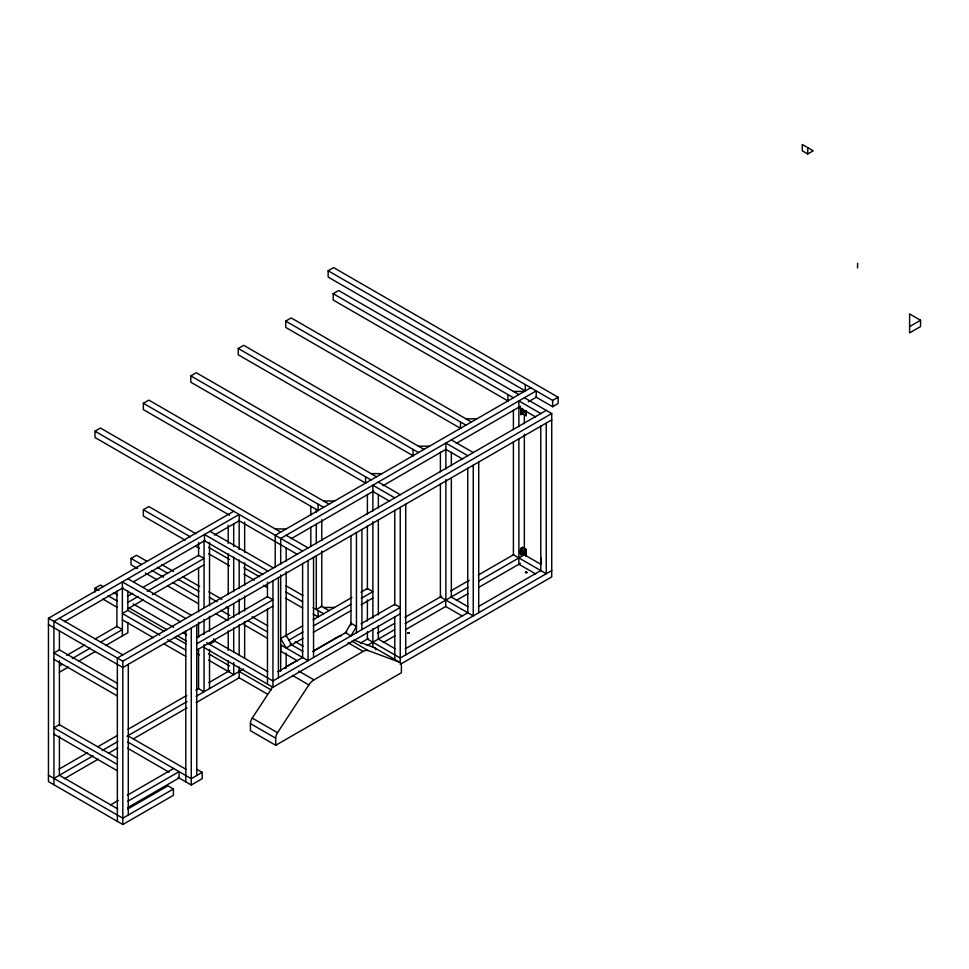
<?xml version="1.0" encoding="UTF-8"?>
<svg xmlns="http://www.w3.org/2000/svg" width="969" height="969" viewBox="0 0 969 969"><rect width="100%" height="100%" fill="white"/><g stroke="black" fill="none" stroke-linecap="round" stroke-linejoin="round"><path stroke-width="1.45" d="M127.726 809.042L167.928 785.835L173.415 788.996L173.415 795.319L122.821 824.522L48.45 781.583L48.45 618.246L233.699 511.293M239.173 549.411L239.173 514.454L53.925 621.408L53.937 784.745M302.607 657.503L302.607 563.377M318.111 616.938L318.111 610.615M318.111 510.506L318.111 504.183M365.567 483.107L365.567 476.784M372.871 511.123L372.871 485.215L394.771 497.86M413.024 455.709L413.024 449.386M460.481 428.31L460.481 421.987M507.926 400.912L507.926 394.589M525.271 384.584L525.271 390.907L328.152 277.098L328.152 270.775L333.627 267.614L558.12 397.229L558.12 403.552L552.645 406.714L535.675 396.915M524.35 397.75L551.736 413.557L551.736 576.894L400.245 664.346M807.734 153.962L802.259 150.801L802.259 144.478L813.209 150.801L807.734 153.962L807.734 147.639M857.517 267.953L857.65 263.314M521.576 551.47L522.194 550.707M524.035 550.852L524.362 552.403L523.89 551.058L524.447 552.209L524.992 551.7L524.156 550.816M524.726 412.14L523.938 410.795L524.859 412.091M353.855 640.037L374.288 647.619L399.579 662.227A7.062 4.082 -60 0 1 401.408 665.63L401.408 672.728L275.705 745.294L250.414 730.687L250.414 723.601A7.062 4.082 -60 0 1 252.243 718.09L272.846 686.646M275.705 745.294L275.705 738.196A7.062 4.082 -60 0 1 277.534 732.685L308.857 684.901A11.362 6.553 -60 0 1 313.956 679.85L363.157 651.434A11.362 6.553 -60 0 1 368.256 650.599L399.579 662.227M524.047 410.699C522.775 413.388 526.773 411.05 523.829 410.832M229.508 515.193L94.986 437.528L94.986 431.205L100.461 428.044L280.695 532.102M318.365 510.651L143.351 409.608L143.351 403.286L148.838 400.124L329.06 504.183M365.822 483.252L190.808 382.21L190.808 375.887L196.283 372.726L376.517 476.784M413.278 455.854L238.265 354.811L238.265 348.489L243.74 345.327L423.974 449.386M460.723 428.455L285.722 327.413L285.722 321.09L291.197 317.929L471.431 421.987M508.18 401.057L333.166 300.015L333.166 293.692L338.653 290.53L518.875 394.589M185.152 540.169L143.351 516.041L143.351 509.718L148.838 506.557L195.847 533.701M137.537 568.524L131.033 564.77L131.033 558.447L136.508 555.285L146.913 561.293M94.986 592.011L94.986 588.219L100.461 585.058L103.077 586.56M64.366 621.71L123.063 587.808M133.504 581.788L205.258 540.363M214.391 535.094L239.173 520.777M127.533 596.298L132.705 593.319M143.037 587.347L198.572 555.285L204.047 558.447L147.215 591.26M127.847 602.439L138.179 596.48M127.847 608.762L143.339 599.823M152.387 594.603L204.047 564.77M164.088 631.279L127.847 610.349L122.373 613.51L159.909 635.179M66.788 655.359L84.775 644.966M95.059 639.031L116.898 626.422L122.373 629.584L100.534 642.193M530.746 387.745L275.22 535.263L275.22 567.204M59.412 665.933L61.98 664.455M72.263 658.52L90.25 648.128M59.412 672.256L68.399 667.06M78.683 661.124L95.386 651.483M105.669 645.548L127.847 632.745L127.847 622.316M291.185 538.703L373.731 491.041M382.912 485.735L445.801 449.422M456.29 443.378L520.498 406.302M528.359 401.772L536.22 397.229L536.22 390.907L280.695 538.425L280.695 564.333M526.276 415.604L522.63 413.763L521.031 414.684L520.801 408.228L520.801 414.55L522.63 413.497L526.276 415.604L526.276 410.553M328.152 270.775L552.645 400.391L558.12 397.229M546.262 410.396L117.346 658.024L117.358 821.361M48.45 618.246L122.821 661.185L551.736 413.557M551.736 419.88L122.821 667.508L48.45 624.569M196.428 637.663L267.468 596.65L272.943 599.811L196.743 643.804M196.743 650.126L272.943 606.134M209.522 644.324L214.997 641.163L213.628 638.801M302.691 625.829L280.695 638.535L286.17 648.019L302.994 638.305M313.048 619.857L351.868 597.449M360.928 592.216L367.396 588.486L372.871 591.647L361.219 598.37M58.891 769.229L87.585 752.659M98.026 746.639L117.588 735.338M128.029 729.318L186.738 695.415M195.871 690.146L198.475 688.644L204.047 691.745L204.047 645.039L204.047 647.486L272.943 687.275L400.245 613.777M208.916 682.612L229.786 670.56M288.762 640.206L302.994 631.982M313.35 626.01L350.875 604.341M53.925 778.422L93.06 755.82M102.193 750.551L117.855 741.515M126.987 736.234L186.993 701.592M196.126 696.323L243.558 668.937M313.35 632.333L350.875 610.664M361.219 604.692L372.871 597.97M64.366 778.713L98.281 759.127M108.722 753.107L117.855 747.838M133.504 738.79L186.993 707.915M196.126 702.646L239.173 677.791L239.173 666.938M296.429 660.761L288.653 665.243A11.362 6.553 -60 0 0 285.104 668.259M313.266 651.035L337.866 636.827A11.362 6.553 -60 0 1 341.427 635.737M277.861 671.783L302.546 657.539M312.939 651.531L346.708 632.042M361.001 623.782L394.771 604.293L400.245 607.454L272.943 680.953L206.627 642.665M520.789 548.393L522.618 547.34L526.264 549.447L526.264 555.77L522.618 553.917C519.275 557.417 519.275 547.364 522.618 547.594L526.264 549.447M360.371 643.113L368.232 638.583M377.401 633.278L394.431 623.455M404.909 617.398L441.585 596.226M450.767 590.933L469.105 580.346M478.274 575.053L513.643 554.631M909.6 326.577L920.55 320.254L920.55 326.577L909.6 332.9L909.6 313.932L920.55 320.254M520.789 554.716L522.618 553.662L526.264 555.77M367.154 645.524L394.662 629.632M405.151 623.588L468.027 587.287M478.504 581.23L524.35 554.765L541.102 564.43M383.203 642.58L394.964 635.785M405.417 629.753L445.934 606.364M456.387 600.32L468.16 593.537M478.613 587.493L520.438 563.352M110.648 804.839L118.351 800.394M127.351 795.198L173.608 768.49M540.872 557.878L540.872 564.2M127.69 801.327L179.083 771.651L179.083 777.974L127.69 807.649M405.224 648.83L467.906 612.65M478.347 606.618L541.029 570.426M173.415 788.996L122.821 818.199L48.45 775.261M178.03 777.368L191.268 784.999L202.218 778.676L202.218 772.354L191.268 778.676L127.557 741.891M551.736 570.571L400.245 658.024L367.396 639.068L367.396 631.522M521.625 411.341L522.134 410.517M521.673 551.615L521.964 550.574M513.4 391.428L524.35 391.428M465.956 418.826L476.905 418.826M418.499 446.224L429.449 446.224M371.042 473.623L381.992 473.623M323.585 501.021L334.535 501.021M275.22 528.941L286.17 528.941M323.585 607.454L334.535 607.454M522.206 410.541L521.455 411.316M333.166 293.692L513.4 397.75M540.787 413.557L518.875 400.912L518.875 426.832M518.875 407.234L535.627 416.912M285.722 321.09L465.956 425.149M451.348 439.902L473.247 452.547M467.773 455.709L445.873 443.063L445.873 468.972M445.873 449.386L462.625 459.052M238.265 348.489L418.499 452.547M378.346 482.053L400.245 494.699M535.627 573.914L518.875 564.249L518.875 438.884M190.808 375.887L371.042 479.946M372.871 491.537L389.623 501.203M143.351 403.286L323.585 507.344M451.191 597.001L467.942 606.667M462.467 616.151L445.716 606.485L445.716 600.162M286.17 535.263L308.081 547.909M94.986 431.205L302.607 551.07M238.653 520.474L297.447 554.425M209.97 531.315L273.403 567.931M267.928 571.092L204.495 534.476L204.495 540.799L262.744 574.423M285.964 585.724L302.946 595.535M321.223 606.085L329.06 610.615M395.098 648.733L378.346 639.068L378.346 625.502M143.351 509.718L190.372 536.862M208.662 547.412L229.556 559.476M243.922 567.773L259.595 576.821M285.71 591.902L302.691 601.713M312.999 607.66L323.585 613.777M195.605 546.201L199.517 548.466M208.662 553.735L229.556 565.799M243.922 574.096L254.375 580.128M263.507 585.409L267.432 587.674M285.71 598.224L302.691 608.023M313.144 614.067L318.365 617.083M351.82 641.103L368.256 650.599M347.98 642.677L363.157 651.434M161.653 564.539L173.439 571.347M182.62 576.64L199.65 586.475M208.82 591.768L221.913 599.327M252.049 616.72L267.771 625.804M295.279 641.684L303.14 646.226M157.305 567.289L167.698 573.297M178.102 579.292L198.887 591.308M209.292 597.304L217.08 601.81M226.177 607.054L228.781 608.556M290.034 643.925L302.922 651.362M247.882 620.644L267.541 631.994M131.033 558.447L141.438 564.455M151.83 570.45L163.531 577.209M172.627 582.454L198.609 597.461M220.702 610.216L229.798 615.472M243.958 624.702L267.541 638.317M145.338 573.03L157.026 579.777M167.419 585.785L198.609 603.784M215.506 613.547L227.206 620.293M297.447 660.846L280.695 651.18L280.695 644.857L308.081 660.664L308.081 560.554M298.779 671.081L313.956 679.85M127.847 578.735L191.268 615.351M292.408 675.405L308.857 684.901M185.794 618.513L122.373 581.897L122.373 635.906M213.398 640.255L267.759 671.638M122.373 588.219L180.609 621.844M113.53 592.592L117.443 594.857M133.116 603.905L173.608 627.282M182.741 632.563L186.666 634.828M94.986 588.219L98.911 590.484M108.056 595.753L117.188 601.034M128.95 607.829L166.825 629.693M177.266 635.725L186.411 641.006M208.614 653.821L229.508 665.885M238.653 671.166L271.308 690.013M174.444 637.251L186.096 643.973M102.823 599.06L117.188 607.357M196.864 653.36L199.469 654.862M208.614 660.143L233.699 674.63L233.699 662.566M238.653 677.488L267.383 694.07M167.673 639.661L185.794 650.126M122.373 619.833L153.441 637.772M163.797 643.743L185.794 656.449M252.243 718.09L277.534 732.685M250.414 723.601L275.705 738.196M59.4 618.246L122.821 654.862M117.649 683.484L59.4 649.86L53.925 653.021L117.346 689.637M53.925 659.344L117.346 695.96M196.743 769.192L202.218 772.354M127.847 735.75L186.096 769.374M127.557 748.213L168.969 772.136M117.649 758.303L59.4 724.679L53.925 727.84L117.346 764.456M53.925 734.163L117.346 770.779M117.649 808.885L59.412 775.261L59.4 736.077M286.17 635.373L291.645 644.857M552.645 400.391L552.645 406.714M546.262 423.041L546.262 573.733L513.4 554.765L513.4 441.743M540.787 425.912L540.787 570.571M526.058 410.686L526.058 415.737M526.034 549.58L526.034 555.903M524.35 414.623L524.35 423.671M524.35 434.209L524.35 554.765M522.63 408.446L522.63 413.763M522.618 547.34L522.618 553.917M521.019 548.527L521.019 554.849M513.4 410.105L513.4 429.691M478.722 462.031L478.722 612.723M473.247 465.193L473.247 615.884L440.398 596.916L440.398 483.894M467.773 468.063L467.773 612.723M451.348 452.257L451.348 465.81M451.348 477.874L451.348 596.916M445.873 479.522L445.873 600.077M440.398 452.257L440.398 471.842M405.72 504.183L405.72 654.862M400.245 507.344L400.245 663.087M394.771 510.203L394.771 605.14M394.771 617.192L394.771 659.925M378.346 494.408L378.346 507.962M378.346 520.014L378.346 614.952M372.871 521.673L372.871 618.113M372.871 628.663L372.871 647.28M367.396 494.408L367.396 513.994M367.396 526.046L367.396 589.334M367.396 599.884L367.396 620.984M361.921 529.474L361.921 629.571M356.447 532.635L356.447 632.733M350.972 535.445L350.972 625.09M321.769 519.735L321.769 540.654M321.769 551.107L321.769 606.4L316.294 609.562L316.294 555.77M316.294 509.452L316.294 512.444M316.294 524.386L316.294 543.815M313.556 557.393L313.556 657.503M310.819 506.29L310.819 515.254M310.819 527.209L310.819 546.625M286.17 547.618L286.17 561.172M286.17 571.722L286.17 636.524M286.17 653.094L286.17 668.162M280.695 574.883L280.695 671.323M278.418 577.681L278.418 677.791M272.943 580.843L272.943 687.275M267.468 582.163L267.468 597.098M267.468 609.053L267.468 684.114M244.648 522.134L244.648 552.269M244.648 562.819L244.648 585.421M244.648 595.971L244.648 611.039M244.648 621.589L244.648 657.757M239.173 559.961L239.173 588.583M239.173 599.133L239.173 614.201M239.173 624.751L239.173 654.887M233.699 523.938L233.699 546.54M233.699 557.09L233.699 591.744M233.699 603.808L233.699 617.362M233.699 627.912L233.699 652.028M228.224 525.295L228.224 543.379M228.224 553.929L228.224 594.615M228.224 606.667L228.224 620.233M228.224 630.783L228.224 650.369M228.224 660.919L228.224 671.469M209.522 542.422L209.522 605.71M209.522 616.26L209.522 631.328M209.522 649.412L209.522 688.584M204.047 541.065L204.047 607.369M204.047 619.421L204.047 634.489M198.572 542.422L198.572 555.988M198.572 568.04L198.572 611.742M198.572 622.28L198.572 637.36M198.572 649.412L198.572 688.584M196.743 624.835L196.743 775.515M191.268 627.997L191.268 784.999M185.794 630.867L185.794 781.85M128.296 664.346L128.296 815.038M127.847 591.017L127.847 610.385M122.821 661.185L122.821 824.522M116.898 591.017L116.898 626.786M59.4 630.601L59.4 650.187M59.4 660.737L59.4 725.527M374.288 647.619A7.062 4.082 -60 0 1 375.996 649.836M407.84 632.745L409.1 632.842L407.901 632.66M407.84 633.169L409.1 633.266L407.84 633.169M525.561 572.582L526.821 572.679L525.561 572.582M525.561 572.158L526.821 572.255L525.561 572.158M350.972 623.261L345.497 632.733L350.972 635.894L356.447 626.41L350.972 623.261"/></g></svg>
